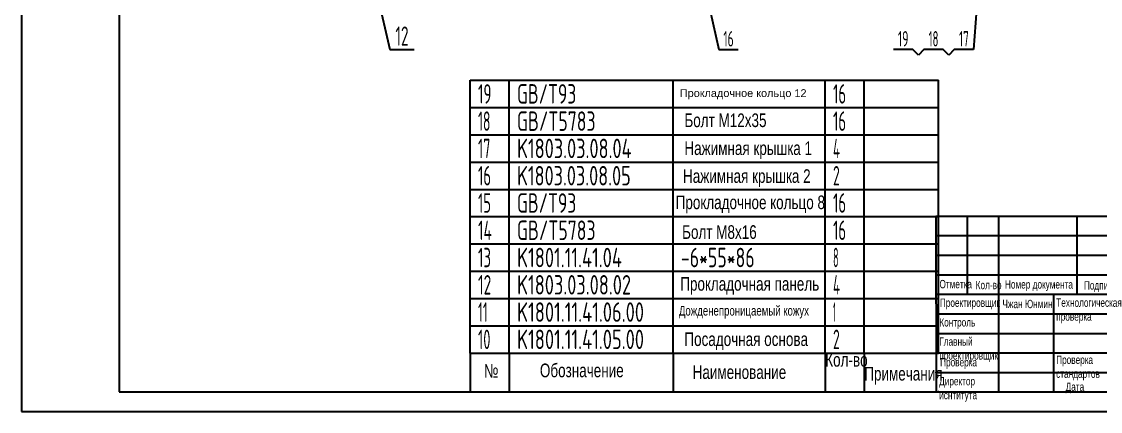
# Model space of a CAD drawing. Extents: x 0 to 4200, y -116 to 2970.
# Drawn here: x 0 to 2765, y 0 to 1001 of the extents above; entities that cross this region are included whole.
import ezdxf
from ezdxf.enums import TextEntityAlignment as Align

# ---------------------------------------------------------------- set-up
doc = ezdxf.new("R2010")
doc.units = 0
doc.header["$LTSCALE"] = 100
doc.header["$MEASUREMENT"] = 0
for name, color, linetype in [('01', 7, 'CONTINUOUS'), ('02', 1, 'CONTINUOUS'), ('11', 3, 'CONTINUOUS'), ('THICK', 7, 'CONTINUOUS')]:
    doc.layers.add(name, color=color, linetype=linetype)
doc.styles.get("Standard").update_dxf_attribs({"font": 'isocp.shx', "width": 0.707, "bigfont": 'intecad.shx'})

# ---------------------------------------------------------------- blocks, each defined once
blk = doc.blocks.new('*U148')
at = {"layer": '01'}
for points in [[(25, 292), (25, 5)], [(25, 5), (415, 5)]]:
    blk.add_lwpolyline(points, dxfattribs=at)
at = {"layer": '02'}
for points in [[(0, 297), (0, 0)], [(0, 0), (420, 0)]]:
    blk.add_lwpolyline(points, dxfattribs=at)
blk = doc.blocks.new('*U160')
at = {"layer": '01'}
for p, q in [((0, -70), (0, 0)), ((1200, -70), (1200, 0))]:
    blk.add_line(p, q, dxfattribs=at)
at = {"layer": '02'}
for p, q in [((0, 0), (100, 0)), ((100, -70), (100, 0)), ((100, 0), (520, 0)), ((520, -70), (520, 0)), ((520, 0), (910, 0)), ((910, -70), (910, 0)), ((910, 0), (1010, 0)), ((1010, -70), (1010, 0)), ((1010, 0), (1200, 0))]:
    blk.add_line(p, q, dxfattribs=at)
blk = doc.blocks.new('*U161')
at = {"layer": '01'}
for p, q in [((0, -70), (0, 0)), ((1200, -70), (1200, 0))]:
    blk.add_line(p, q, dxfattribs=at)
at = {"layer": '02'}
for p, q in [((0, 0), (100, 0)), ((100, -70), (100, 0)), ((100, 0), (520, 0)), ((520, -70), (520, 0)), ((520, 0), (910, 0)), ((910, -70), (910, 0)), ((910, 0), (1010, 0)), ((1010, -70), (1010, 0)), ((1010, 0), (1200, 0))]:
    blk.add_line(p, q, dxfattribs=at)
blk = doc.blocks.new('*U162')
at = {"layer": '01'}
for p, q in [((0, -70), (0, 0)), ((1200, -70), (1200, 0))]:
    blk.add_line(p, q, dxfattribs=at)
at = {"layer": '02'}
for p, q in [((0, 0), (100, 0)), ((100, -70), (100, 0)), ((100, 0), (520, 0)), ((520, -70), (520, 0)), ((520, 0), (910, 0)), ((910, -70), (910, 0)), ((910, 0), (1010, 0)), ((1010, -70), (1010, 0)), ((1010, 0), (1200, 0))]:
    blk.add_line(p, q, dxfattribs=at)
blk = doc.blocks.new('*U163')
at = {"layer": '01'}
for p, q in [((0, -70), (0, 0)), ((1200, -70), (1200, 0))]:
    blk.add_line(p, q, dxfattribs=at)
at = {"layer": '02'}
for p, q in [((0, 0), (100, 0)), ((100, -70), (100, 0)), ((100, 0), (520, 0)), ((520, -70), (520, 0)), ((520, 0), (910, 0)), ((910, -70), (910, 0)), ((910, 0), (1010, 0)), ((1010, -70), (1010, 0)), ((1010, 0), (1200, 0))]:
    blk.add_line(p, q, dxfattribs=at)
blk = doc.blocks.new('*U164')
at = {"layer": '01'}
for p, q in [((0, -70), (0, 0)), ((1200, -70), (1200, 0))]:
    blk.add_line(p, q, dxfattribs=at)
at = {"layer": '02'}
for p, q in [((0, 0), (100, 0)), ((100, -70), (100, 0)), ((100, 0), (520, 0)), ((520, -70), (520, 0)), ((520, 0), (910, 0)), ((910, -70), (910, 0)), ((910, 0), (1010, 0)), ((1010, -70), (1010, 0)), ((1010, 0), (1200, 0))]:
    blk.add_line(p, q, dxfattribs=at)
blk = doc.blocks.new('*U165')
at = {"layer": '01'}
for p, q in [((0, -70), (0, 0)), ((1200, -70), (1200, 0))]:
    blk.add_line(p, q, dxfattribs=at)
at = {"layer": '02'}
for p, q in [((0, 0), (100, 0)), ((100, -70), (100, 0)), ((100, 0), (520, 0)), ((520, -70), (520, 0)), ((520, 0), (910, 0)), ((910, -70), (910, 0)), ((910, 0), (1010, 0)), ((1010, -70), (1010, 0)), ((1010, 0), (1200, 0))]:
    blk.add_line(p, q, dxfattribs=at)
blk = doc.blocks.new('*U166')
at = {"layer": '01'}
for p, q in [((0, -70), (0, 0)), ((1200, -70), (1200, 0))]:
    blk.add_line(p, q, dxfattribs=at)
at = {"layer": '02'}
for p, q in [((0, 0), (100, 0)), ((100, -70), (100, 0)), ((100, 0), (520, 0)), ((520, -70), (520, 0)), ((520, 0), (910, 0)), ((910, -70), (910, 0)), ((910, 0), (1010, 0)), ((1010, -70), (1010, 0)), ((1010, 0), (1200, 0))]:
    blk.add_line(p, q, dxfattribs=at)
blk = doc.blocks.new('*U167')
at = {"layer": '01'}
for p, q in [((0, -70), (0, 0)), ((1200, -70), (1200, 0))]:
    blk.add_line(p, q, dxfattribs=at)
at = {"layer": '02'}
for p, q in [((0, 0), (100, 0)), ((100, -70), (100, 0)), ((100, 0), (520, 0)), ((520, -70), (520, 0)), ((520, 0), (910, 0)), ((910, -70), (910, 0)), ((910, 0), (1010, 0)), ((1010, -70), (1010, 0)), ((1010, 0), (1200, 0))]:
    blk.add_line(p, q, dxfattribs=at)
blk = doc.blocks.new('*U168')
at = {"layer": '01'}
for p, q in [((0, -70), (0, 0)), ((1200, -70), (1200, 0))]:
    blk.add_line(p, q, dxfattribs=at)
at = {"layer": '02'}
for p, q in [((0, 0), (100, 0)), ((100, -70), (100, 0)), ((100, 0), (520, 0)), ((520, -70), (520, 0)), ((520, 0), (910, 0)), ((910, -70), (910, 0)), ((910, 0), (1010, 0)), ((1010, -70), (1010, 0)), ((1010, 0), (1200, 0))]:
    blk.add_line(p, q, dxfattribs=at)
blk = doc.blocks.new('*U169')
at = {"layer": '01'}
for p, q in [((0, -70), (0, 0)), ((0, 0), (100, 0)), ((100, 0), (520, 0)), ((520, 0), (910, 0)), ((910, 0), (1010, 0)), ((1010, 0), (1200, 0)), ((1200, -70), (1200, 0))]:
    blk.add_line(p, q, dxfattribs=at)
at = {"layer": '02'}
for p, q in [((100, -70), (100, 0)), ((520, -70), (520, 0)), ((910, -70), (910, 0)), ((1010, -70), (1010, 0))]:
    blk.add_line(p, q, dxfattribs=at)

msp = doc.modelspace()

# ---------------------------------------------------------------- linework, layer by layer
at = {"layer": '01'}
msp.add_point((2350, 50), dxfattribs=at)
at = {"layer": '02', "ltscale": 0.666667}
for p, q in [((1619.9997, 1683.666), (1787.382, 928.5468)), ((2495.6125, 1682.1232), (2440.2971, 928.5468)), ((800.0989, 1545.364), (944.0542, 928.5468)), ((944.0542, 928.5468), (1006.0542, 928.5468)), ((1787.382, 928.5468), (1836.982, 928.5468)), ((2284.5286, 928.5468), (2234.9286, 928.5468)), ((2298.6707, 914.4047), (2284.5286, 928.5468)), ((2312.8128, 928.5468), (2298.6707, 914.4047)), ((2362.4128, 928.5468), (2312.8128, 928.5468)), ((2376.555, 914.4047), (2362.4128, 928.5468)), ((2390.6971, 928.5468), (2376.555, 914.4047)), ((2440.2971, 928.5468), (2390.6971, 928.5468))]:
    msp.add_line(p, q, dxfattribs=at)
at = {"layer": '02'}
msp.add_line((1150, 150), (2350, 150), dxfattribs=at)
at = {"layer": '02', "color": 0}
for p, q in [((1150, 150), (1150, 51.3337)), ((1250, 150), (1250, 51.3337)), ((1670, 150), (1670, 51.3337)), ((2060, 150), (2060, 51.3337)), ((2160, 150), (2160, 51.3337))]:
    msp.add_line(p, q, dxfattribs=at)
at = {"layer": 'THICK'}
for p, q in [((2343.296, 501.3337), (2344.6651, 50)), ((2343.296, 501.3337), (4150, 501.3337)), ((2424.8762, 501.1161), (2424.8762, 501.3337)), ((2424.9022, 300.741), (2424.9022, 501.3337)), ((2505.1393, 50), (2505.1393, 501.3337)), ((2705.7321, 300.741), (2705.7321, 501.3337)), ((2344.6651, 350.8892), (2946.4434, 350.8892)), ((2344.6651, 300.741), (2946.4434, 300.741)), ((2645.5542, 50), (2645.5542, 300.741)), ((2344.6651, 50), (4150, 50))]:
    msp.add_line(p, q, dxfattribs=at)
at = {"layer": 'THICK', "color": 3}
for p, q in [((2344.6651, 451.1855), (2946.4434, 451.1855)), ((2344.6651, 401.0373), (2946.4434, 401.0373)), ((2344.6651, 250.5928), (2946.4434, 250.5928)), ((2344.6651, 200.4446), (2946.4434, 200.4446)), ((2344.6651, 150.2964), (2946.4434, 150.2964)), ((2344.6651, 100.1482), (2946.4434, 100.1482))]:
    msp.add_line(p, q, dxfattribs=at)
for p in [(2344.6651, 100.1482), (2344.6651, 50)]:
    msp.add_point(p, dxfattribs=at)

# ---------------------------------------------------------------- block references
at = {"layer": '02', "xscale": 10, "yscale": 10, "zscale": 10}
msp.add_blockref('*U148', (0, 0), dxfattribs=at)
at = {"layer": '02'}
for name, p in [('*U169', (1150, 850)), ('*U168', (1150, 780)), ('*U167', (1150, 710)), ('*U166', (1150, 640)), ('*U165', (1150, 570)), ('*U164', (1150, 500)), ('*U163', (1150, 430)), ('*U162', (1150, 360)), ('*U161', (1150, 290)), ('*U160', (1150, 220))]:
    msp.add_blockref(name, p, dxfattribs=at)

# ---------------------------------------------------------------- texts
at = {"layer": '01', "char_height": 21.385728, "attachment_point": 1}
for s, insert in [('{\\fArial|b0|i0|c204|p34;Отметка}', (2352.8553, 337.527)), ('{\\fArial|b0|i0|c204|p34;Кол-во}', (2445.5985, 335.0669)), ('{\\fArial|b0|i0|c204|p34;Номер документа}', (2520.7217, 336.7125)), ('{\\fArial|b0|i0|c204|p34;Подпись}', (2723.0073, 334.2469)), ('{\\fArial|b0|i0|c204|p34;Проектировщик}', (2353.7964, 289.7575)), ('{\\fArial|b0|i0|c204|p34;\\C3;Чжан Юнмин}', (2514.1592, 286.4719)), ('{\\fArial|b0|i0|c204|p34;Технологическая\\Pпроверка}', (2652.1243, 289.9183)), ('{\\fArial|b0|i0|c204|p34;Контроль}', (2352.5681, 239.3842)), ('{\\fArial|b0|i0|c204|p34;Главный\\Pпроектировщик}', (2352.3787, 190.1612)), ('{\\fArial|b0|i0|c204|p34;Проверка\\Pстандартов}', (2651.9195, 143.3281)), ('{\\fArial|b0|i0|c204|p34;Проверка}', (2354.4687, 136.9742)), ('{\\fArial|b0|i0|c204|p34;Директор\\Pиснтитута}', (2352.0497, 88.3847)), ('{\\fArial|b0|i0|c204|p34;Дата}', (2676.2173, 74.0906))]:
    msp.add_mtext(s, dxfattribs=dict(at, insert=insert))
at = {"layer": '02', "attachment_point": 1}
for s, insert, char_height in [('{\\fArial|b0|i0|c204|p34;\\W1;\\C3;Прокладочное кольцо 12}', (1687.238, 826.9362), 20), ('{\\fArial|b0|i0|c204|p34;\\C3;Болт М12х35}', (1698.9841, 764.7354), 35), ('{\\fArial|b0|i0|c204|p34;\\C3;Нажимная крышка 1}', (1698.9841, 693.1457), 35), ('{\\fArial|b0|i0|c204|p34;\\C3;Нажимная крышка 2}', (1695.4602, 621.556), 35), ('{\\fArial|b0|i0|c204|p34;\\C3;Прокладочное кольцо 8}', (1676.6602, 554.1806), 35), ('{\\fArial|b0|i0|c204|p34;\\C3;Болт М8х16}', (1693.1048, 477.8965), 35), ('{\\fArial|b0|i0|c204|p34;\\C3;Прокладочная панель}', (1688.384, 344.9747), 35), ('{\\fArial|b0|i0|c204|p34;\\C3;Дожденепроницаемый кожух}', (1684.8601, 271.0378), 25), ('{\\fArial|b0|i0|c204|p34;\\C3;Посадочная основа}', (1698.9555, 202.9689), 35), ('{\\fArial|b0|i0|c204|p34;\\C0;Кол-во}', (2060, 150), 35), ('{\\fArial|b0|i0|c204|p34;\\C0;№}', (1185.2212, 121.3471), 35), ('{\\fArial|b0|i0|c204|p34;\\C0;Обозначение}', (1328.5389, 122.8233), 35), ('{\\fArial|b0|i0|c204|p34;\\C0;Наименование}', (1720.0769, 118.3946), 35), ('{\\fArial|b0|i0|c204|p34;\\C0;Примечания}', (2160, 114.4031), 35)]:
    msp.add_mtext(s, dxfattribs=dict(at, insert=insert, char_height=char_height))
at = {"layer": '11', "ltscale": 0.666667}
for s, height, width, p, p2 in [('12', 49.49747, 0.611465, (958.2557, 938.5468), (991.8527, 938.5468)), ('16', 39.59798, 0.610556, (1798.8895, 936.5468), (1825.4745, 936.5468)), ('19', 39.59798, 0.612447, (2246.1283, 936.5468), (2273.3288, 936.5468)), ('18', 39.59798, 0.606, (2325.0148, 936.5468), (2350.2109, 936.5468)), ('17', 39.59798, 0.606, (2402.899, 936.5468), (2428.0952, 936.5468))]:
    msp.add_text(s, height=height, dxfattribs=dict(at, width=width)).set_placement(p, p2, align=Align.FIT)
at = {"layer": '11'}
for s, width, p, p2 in [('19', 0.612447, (1170, 790), (1204.3458, 790)), ('GB/T93', 0.691199, (1270, 790), (1421.8881, 790)), ('16', 0.610556, (2080, 790), (2113.5686, 790)), ('18', 0.606, (1170, 720), (1201.815, 720)), ('GB/T5783', 0.695009, (1270, 720), (1471.2546, 720)), ('16', 0.610556, (2080, 720), (2113.5686, 720)), ('17', 0.606, (1170, 650), (1201.815, 650)), ('K1803.03.08.04', 0.694457, (1270, 650), (1563.5818, 650)), ('4', 0.543846, (2080, 650), (2097.675, 650)), ('16', 0.610556, (1170, 580), (1203.5686, 580)), ('K1803.03.08.05', 0.69437, (1270, 580), (1561.511, 580)), ('2', 0.562593, (2080, 580), (2097.1608, 580)), ('15', 0.609833, (1170, 510), (1203.2792, 510)), ('GB/T93', 0.691199, (1270, 510), (1421.8881, 510)), ('16', 0.610556, (2080, 510), (2113.5686, 510)), ('14', 0.614783, (1170, 440), (1205.35, 440)), ('GB/T5783', 0.695009, (1270, 440), (1471.2546, 440)), ('16', 0.610556, (2080, 440), (2113.5686, 440)), ('13', 0.609833, (1170, 370), (1203.2792, 370)), ('K1801.11.41.04', 0.693325, (1270, 370), (1538.8367, 370)), ('-6*55*86', 0.687717, (1690, 370), (1879.1086, 370)), ('8', 0.514182, (2080, 370), (2094.14, 370)), ('12', 0.611465, (1170, 300), (1203.9381, 300)), ('K1803.03.08.02', 0.694398, (1270, 300), (1562.1698, 300)), ('4', 0.543846, (2080, 300), (2097.675, 300)), ('11', 0.582235, (1170, 230), (1194.745, 230)), ('K1801.11.41.06.00', 0.695665, (1270, 230), (1595.4246, 230)), ('1', 0.404, (2080, 230), (2087.07, 230)), ('10', 0.606076, (1170, 160), (1201.8428, 160)), ('K1801.11.41.05.00', 0.695665, (1270, 160), (1595.4246, 160)), ('2', 0.562593, (2080, 160), (2097.1608, 160))]:
    msp.add_text(s, height=50, dxfattribs=dict(at, width=width)).set_placement(p, p2, align=Align.FIT)

doc.saveas('drawing.dxf')
